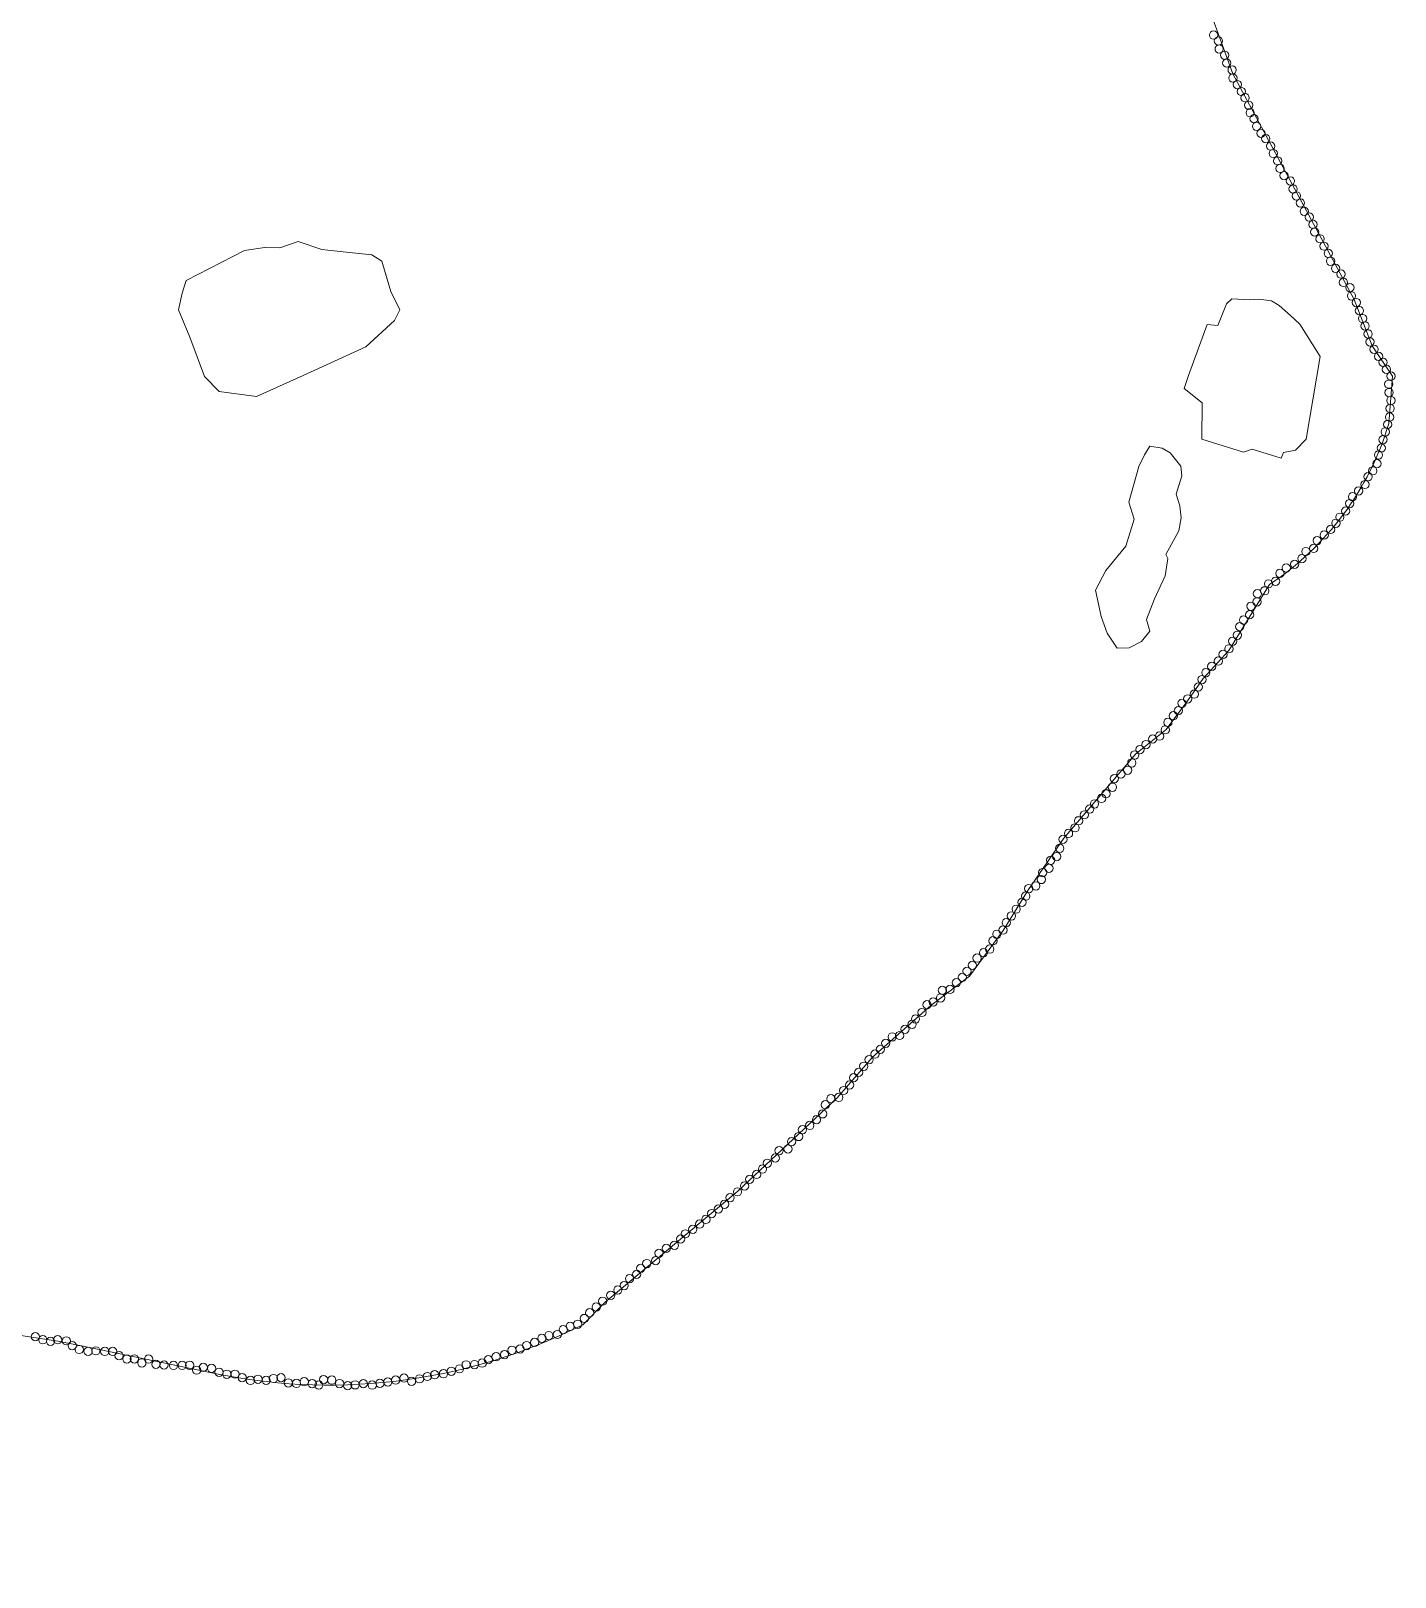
# Model space of a CAD drawing. Header units: metres. Extents: x -10443 to -4073, y -33280 to -26846.
# Drawn here: x -7843.31 to -7825.68, y -29618.08 to -29598.09 of the extents above; entities that cross this region are included whole.
import ezdxf

# ---------------------------------------------------------------- set-up
doc = ezdxf.new("R2010")
doc.units = ezdxf.units.M
doc.header["$MEASUREMENT"] = 0
doc.linetypes.add('CONTINUOUS_2', pattern=[0])
for name, color, linetype, lineweight in [('木材', 241, 'CONTINUOUS_2', 18), ('石', 241, 'CONTINUOUS_2', 18), ('護岸', 241, 'CONTINUOUS_2', 18)]:
    doc.layers.add(name, color=color, linetype=linetype, lineweight=lineweight)

msp = doc.modelspace()

# ---------------------------------------------------------------- linework, layer by layer
at = {"layer": '木材', "color": 4, "linetype": 'CONTINUOUS_2', "lineweight": 18}
for centre in [(-7828.022, -29598.147), (-7827.959, -29598.223), (-7827.95, -29598.327), (-7827.878, -29598.407), (-7827.853, -29598.508), (-7827.782, -29598.597), (-7827.772, -29598.702), (-7827.715, -29598.786), (-7827.663, -29598.876), (-7827.614, -29598.957), (-7827.569, -29599.053), (-7827.549, -29599.151), (-7827.499, -29599.227), (-7827.466, -29599.326), (-7827.409, -29599.416), (-7827.347, -29599.486), (-7827.284, -29599.582), (-7827.251, -29599.677), (-7827.193, -29599.772), (-7827.162, -29599.87), (-7827.111, -29599.963), (-7827.028, -29600.033), (-7826.994, -29600.136), (-7826.951, -29600.225), (-7826.899, -29600.317), (-7826.85, -29600.425), (-7826.785, -29600.499), (-7826.737, -29600.594), (-7826.715, -29600.692), (-7826.645, -29600.78), (-7826.594, -29600.875), (-7826.54, -29600.968), (-7826.51, -29601.07), (-7826.445, -29601.162), (-7826.374, -29601.236), (-7826.343, -29601.344), (-7826.26, -29601.411), (-7826.239, -29601.518), (-7826.176, -29601.604), (-7826.136, -29601.709), (-7826.096, -29601.81), (-7826.063, -29601.907), (-7826.024, -29602.01), (-7825.999, -29602.113), (-7825.947, -29602.208), (-7825.889, -29602.3), (-7825.831, -29602.376), (-7825.787, -29602.468), (-7825.729, -29602.555), (-7825.757, -29602.659), (-7825.753, -29602.767), (-7825.74, -29602.973), (-7825.73, -29602.87), (-7825.771, -29603.179), (-7825.747, -29603.085), (-7825.831, -29603.376), (-7825.803, -29603.276), (-7825.89, -29603.575), (-7825.853, -29603.484), (-7825.964, -29603.779), (-7825.91, -29603.687), (-7826.148, -29604.039), (-7826.065, -29603.956), (-7826.024, -29603.855), (-7826.263, -29604.202), (-7826.226, -29604.114), (-7826.39, -29604.378), (-7826.314, -29604.298), (-7826.592, -29604.609), (-7826.509, -29604.537), (-7826.441, -29604.456), (-7826.829, -29604.822), (-7826.728, -29604.782), (-7826.683, -29604.681), (-7827.083, -29605.035), (-7826.973, -29604.987), (-7826.88, -29604.915), (-7827.312, -29605.24), (-7827.221, -29605.207), (-7827.165, -29605.105), (-7827.455, -29605.367), (-7827.36, -29605.33), (-7827.556, -29605.639), (-7827.539, -29605.529), (-7827.461, -29605.473), (-7827.684, -29605.793), (-7827.634, -29605.707), (-7827.776, -29605.982), (-7827.714, -29605.904), (-7827.96, -29606.239), (-7827.899, -29606.152), (-7827.824, -29606.08), (-7828.122, -29606.388), (-7828.045, -29606.307), (-7828.219, -29606.573), (-7828.172, -29606.477), (-7828.431, -29606.784), (-7828.357, -29606.727), (-7828.27, -29606.665), (-7828.613, -29607.031), (-7828.542, -29606.945), (-7828.477, -29606.879), (-7828.72, -29607.208), (-7828.647, -29607.127), (-7828.974, -29607.382), (-7828.896, -29607.317), (-7828.81, -29607.246), (-7829.079, -29607.554), (-7829.041, -29607.451), (-7829.304, -29607.758), (-7829.22, -29607.698), (-7829.133, -29607.649), (-7829.47, -29608.014), (-7829.413, -29607.954), (-7829.329, -29607.869), (-7829.692, -29608.226), (-7829.622, -29608.15), (-7829.561, -29608.084), (-7829.812, -29608.394), (-7829.767, -29608.303), (-7829.969, -29608.543), (-7829.897, -29608.466), (-7830.127, -29608.813), (-7830.051, -29608.765), (-7830.01, -29608.659), (-7830.231, -29608.972), (-7830.15, -29608.917), (-7830.411, -29609.179), (-7830.32, -29609.144), (-7830.249, -29609.062), (-7830.498, -29609.357), (-7830.45, -29609.276), (-7830.702, -29609.619), (-7830.635, -29609.532), (-7830.574, -29609.445), (-7830.824, -29609.769), (-7830.744, -29609.716), (-7830.996, -29610.007), (-7830.915, -29609.961), (-7830.873, -29609.854), (-7831.14, -29610.171), (-7831.079, -29610.078), (-7831.346, -29610.395), (-7831.27, -29610.326), (-7831.209, -29610.248), (-7831.551, -29610.592), (-7831.529, -29610.494), (-7831.429, -29610.483), (-7831.792, -29610.781), (-7831.727, -29610.68), (-7831.647, -29610.646), (-7832.01, -29610.998), (-7831.919, -29610.934), (-7831.875, -29610.865), (-7832.26, -29611.179), (-7832.177, -29611.096), (-7832.08, -29611.078), (-7832.475, -29611.391), (-7832.398, -29611.319), (-7832.329, -29611.257), (-7832.674, -29611.624), (-7832.61, -29611.555), (-7832.544, -29611.475), (-7832.804, -29611.789), (-7832.727, -29611.718), (-7833.041, -29611.974), (-7832.969, -29611.895), (-7832.867, -29611.879), (-7833.155, -29612.167), (-7833.076, -29612.091), (-7833.386, -29612.384), (-7833.337, -29612.296), (-7833.242, -29612.241), (-7833.638, -29612.567), (-7833.524, -29612.545), (-7833.477, -29612.45), (-7833.853, -29612.805), (-7833.79, -29612.729), (-7833.688, -29612.662), (-7834.085, -29613.024), (-7834.019, -29612.937), (-7833.928, -29612.874), (-7834.272, -29613.174), (-7834.176, -29613.099), (-7834.51, -29613.38), (-7834.424, -29613.321), (-7834.343, -29613.259), (-7834.754, -29613.584), (-7834.666, -29613.516), (-7834.585, -29613.456), (-7835.097, -29613.83), (-7834.991, -29613.791), (-7834.911, -29613.709), (-7834.85, -29613.642), (-7835.349, -29614.026), (-7835.234, -29613.988), (-7835.191, -29613.893), (-7835.572, -29614.221), (-7835.479, -29614.165), (-7835.427, -29614.088), (-7835.723, -29614.368), (-7835.641, -29614.311), (-7836.002, -29614.588), (-7835.92, -29614.512), (-7835.814, -29614.437), (-7836.243, -29614.81), (-7836.156, -29614.736), (-7836.087, -29614.662), (-7843.253, -29614.972), (-7843.156, -29615.011), (-7843.057, -29615.032), (-7842.964, -29615.011), (-7842.852, -29615.025), (-7836.705, -29614.992), (-7836.615, -29614.957), (-7836.505, -29614.943), (-7836.429, -29614.88), (-7836.339, -29614.838), (-7842.776, -29615.087), (-7842.686, -29615.137), (-7842.571, -29615.161), (-7842.471, -29615.154), (-7842.355, -29615.162), (-7842.254, -29615.162), (-7842.17, -29615.216), (-7837.297, -29615.231), (-7837.188, -29615.203), (-7837.092, -29615.146), (-7836.987, -29615.131), (-7836.901, -29615.086), (-7836.799, -29615.046), (-7842.069, -29615.26), (-7841.973, -29615.258), (-7841.876, -29615.31), (-7841.789, -29615.261), (-7841.694, -29615.329), (-7841.589, -29615.338), (-7841.467, -29615.343), (-7841.355, -29615.343), (-7841.257, -29615.34), (-7841.167, -29615.404), (-7841.082, -29615.368), (-7840.975, -29615.381), (-7840.878, -29615.431), (-7837.875, -29615.418), (-7837.77, -29615.387), (-7837.684, -29615.335), (-7837.576, -29615.332), (-7837.476, -29615.313), (-7837.397, -29615.268), (-7840.777, -29615.457), (-7840.672, -29615.456), (-7840.579, -29615.502), (-7840.472, -29615.537), (-7840.375, -29615.521), (-7840.269, -29615.536), (-7840.175, -29615.512), (-7840.077, -29615.501), (-7839.982, -29615.569), (-7839.878, -29615.576), (-7839.777, -29615.554), (-7839.674, -29615.579), (-7839.588, -29615.596), (-7839.527, -29615.526), (-7839.421, -29615.533), (-7839.32, -29615.577), (-7839.215, -29615.605), (-7839.119, -29615.594), (-7839.013, -29615.579), (-7838.898, -29615.597), (-7838.799, -29615.575), (-7838.697, -29615.557), (-7838.595, -29615.533), (-7838.487, -29615.507), (-7838.39, -29615.549), (-7838.286, -29615.516), (-7838.186, -29615.486), (-7838.091, -29615.464), (-7837.977, -29615.451)]:
    msp.add_circle(centre, 0.0535, dxfattribs=at)
at = {"layer": '石', "color": 4, "linetype": 'CONTINUOUS_2', "lineweight": 18, "flags": 128}
for points in [[(-7841.354, -29601.482), (-7841.302, -29601.317), (-7840.55, -29600.93), (-7840.261, -29600.889), (-7840.092, -29600.895), (-7839.857, -29600.815), (-7839.549, -29600.917), (-7839.155, -29600.963), (-7838.901, -29600.988), (-7838.775, -29601.068), (-7838.657, -29601.462), (-7838.539, -29601.697), (-7838.609, -29601.835), (-7838.979, -29602.177), (-7839.792, -29602.547), (-7840.393, -29602.818), (-7840.877, -29602.752), (-7841.065, -29602.56), (-7841.257, -29602.053), (-7841.402, -29601.697), (-7841.354, -29601.482)], [(-7827.968, -29601.899), (-7827.855, -29601.62), (-7827.788, -29601.554), (-7827.549, -29601.569), (-7827.435, -29601.558), (-7827.275, -29601.583), (-7827.175, -29601.643), (-7827.029, -29601.77), (-7826.908, -29601.882), (-7826.646, -29602.3), (-7826.823, -29603.371), (-7826.965, -29603.511), (-7827.12, -29603.541), (-7827.147, -29603.617), (-7827.523, -29603.497), (-7827.636, -29603.539), (-7828.172, -29603.368), (-7828.168, -29602.899), (-7828.4, -29602.717), (-7828.348, -29602.546), (-7828.106, -29601.887), (-7827.968, -29601.899)], [(-7829.548, -29605.321), (-7829.474, -29605.662), (-7829.398, -29605.879), (-7829.268, -29606.072), (-7829.112, -29606.068), (-7828.952, -29605.987), (-7828.845, -29605.85), (-7828.889, -29605.702), (-7828.785, -29605.434), (-7828.647, -29605.138), (-7828.613, -29604.913), (-7828.64, -29604.861), (-7828.472, -29604.556), (-7828.44, -29604.386), (-7828.458, -29604.232), (-7828.505, -29604.08), (-7828.433, -29603.845), (-7828.445, -29603.717), (-7828.582, -29603.546), (-7828.687, -29603.485), (-7828.846, -29603.46), (-7828.916, -29603.572), (-7828.987, -29603.721), (-7829.117, -29604.185), (-7829.047, -29604.402), (-7829.155, -29604.753), (-7829.416, -29605.067), (-7829.548, -29605.321)]]:
    msp.add_lwpolyline(points, dxfattribs=at)
at = {"layer": '護岸', "color": 1, "lineweight": 18, "flags": 128}
msp.add_lwpolyline([(-7842.841, -29581.766), (-7843.083, -29581.961), (-7843.482, -29582.264), (-7843.88, -29582.674), (-7844.07, -29583.06), (-7844.378, -29583.295), (-7844.822, -29583.815), (-7845.308, -29584.234), (-7845.592, -29584.664), (-7846.277, -29585.192), (-7846.633, -29585.531), (-7846.872, -29585.87), (-7847.179, -29585.983), (-7847.986, -29586.402), (-7848.37, -29586.724), (-7848.578, -29586.742), (-7850.891, -29587.905), (-7851.441, -29588.082), (-7855.982, -29589.235), (-7856.625, -29589.495), (-7857.009, -29589.563), (-7857.428, -29589.732), (-7858.45, -29590.007), (-7858.598, -29590.15), (-7858.873, -29590.234), (-7859.25, -29590.35), (-7859.65, -29590.556), (-7859.962, -29590.465), (-7860.171, -29590.554), (-7862.208, -29591.057), (-7863.035, -29591.425), (-7865.343, -29593.296), (-7865.44, -29593.436), (-7865.881, -29594.127), (-7866.311, -29594.539), (-7866.679, -29594.996), (-7867.511, -29595.391), (-7867.981, -29595.689), (-7869.043, -29596.03), (-7870.37, -29596.495), (-7870.777, -29597.306), (-7871.219, -29597.507), (-7871.623, -29597.591), (-7871.94, -29597.54), (-7872.123, -29597.616), (-7872.288, -29597.842), (-7873.139, -29598.253), (-7873.549, -29598.681), (-7873.597, -29598.989), (-7873.787, -29599.347), (-7874.54, -29600.31), (-7875.409, -29601.209), (-7876.266, -29601.886), (-7877.516, -29602.747), (-7878.442, -29603.827), (-7878.925, -29604.738), (-7879.163, -29605.057), (-7879.405, -29605.566), (-7880.606, -29607.631), (-7881.116, -29608.381, 0.138212), (-7882.217, -29612.537), (-7882.251, -29613.611), (-7881.98, -29614.915), (-7882.007, -29615.458), (-7881.729, -29616.125), (-7881.461, -29616.442), (-7881.173, -29616.784, 0.055716), (-7880.954, -29617.538), (-7880.697, -29618.096), (-7880.256, -29618.74), (-7879.653, -29619.181, 0.047477), (-7878.661, -29619.791), (-7877.633, -29620.228), (-7876.797, -29620.236), (-7875.376, -29620.084), (-7874.751, -29619.981), (-7874.413, -29620.041), (-7874.303, -29620.048), (-7873.43, -29619.784), (-7871.426, -29619.533), (-7870.852, -29619.393), (-7870.264, -29619.433), (-7869.489, -29619.386, -0.072153), (-7868.914, -29619.431), (-7868.392, -29619.824), (-7868.115, -29620.098), (-7867.822, -29620.651), (-7866.872, -29621.808), (-7866.405, -29622.42), (-7865.919, -29623.661), (-7865.346, -29625.915), (-7865.173, -29626.494), (-7865.16, -29627.085), (-7865.301, -29628.125), (-7864.986, -29628.427), (-7864.561, -29628.624), (-7863.577, -29629.288), (-7860.73, -29629.29), (-7859.294, -29628.834), (-7857.447, -29628.165, 0.030723), (-7856.693, -29627.78), (-7855.472, -29626.828), (-7854.714, -29626.235), (-7854.634, -29626.173), (-7853.562, -29624.804, 0.08534), (-7853.036, -29623.984), (-7852.772, -29623.172), (-7851.477, -29622.202), (-7851.585, -29621.948), (-7851.497, -29621.122), (-7851.501, -29620.989), (-7850.059, -29619.141), (-7849.744, -29618.91), (-7849.204, -29618.206), (-7848.236, -29617.093), (-7847.461, -29616.506), (-7845.953, -29615.857), (-7845.5, -29615.576), (-7844.609, -29615.122), (-7844.034, -29614.935), (-7843.951, -29614.878), (-7842.962, -29615.028), (-7842.658, -29615.091), (-7840.87, -29615.459, 0.167175), (-7836.177, -29614.816), (-7835.888, -29614.527), (-7834.171, -29613.09), (-7832.884, -29611.879), (-7832.431, -29611.36), (-7831.675, -29610.692), (-7831.177, -29610.311), (-7830.743, -29609.723), (-7830.415, -29609.189), (-7829.956, -29608.529), (-7829.028, -29607.439), (-7828.639, -29607.128), (-7828.378, -29606.776), (-7828.157, -29606.464), (-7827.824, -29606.101), (-7827.3, -29605.249, 0.175458), (-7825.756, -29603.167), (-7825.707, -29602.557), (-7825.972, -29602.165), (-7826.206, -29601.564), (-7827.771, -29598.649), (-7828.082, -29597.793), (-7828.398, -29597.371), (-7828.507, -29596.968), (-7828.9, -29596.246), (-7829.117, -29595.949), (-7830.298, -29593.414), (-7832.032, -29589.737), (-7831.874, -29589.291), (-7832.028, -29588.8), (-7832.98, -29586.816), (-7833.507, -29586.095), (-7833.996, -29585.282), (-7834.729, -29584.401), (-7834.914, -29584.231), (-7835.297, -29583.581), (-7835.374, -29583.521), (-7836.451, -29582.242), (-7837.311, -29581.285), (-7837.775, -29580.894), (-7837.958, -29580.809, 0.073308), (-7839.133, -29580.473), (-7839.705, -29580.346), (-7840.358, -29580.436), (-7840.902, -29580.526), (-7841.528, -29580.734), (-7841.893, -29580.902), (-7842.099, -29580.963), (-7842.52, -29581.256), (-7842.841, -29581.766)], format="xyb", dxfattribs=at)

doc.saveas('drawing.dxf')
